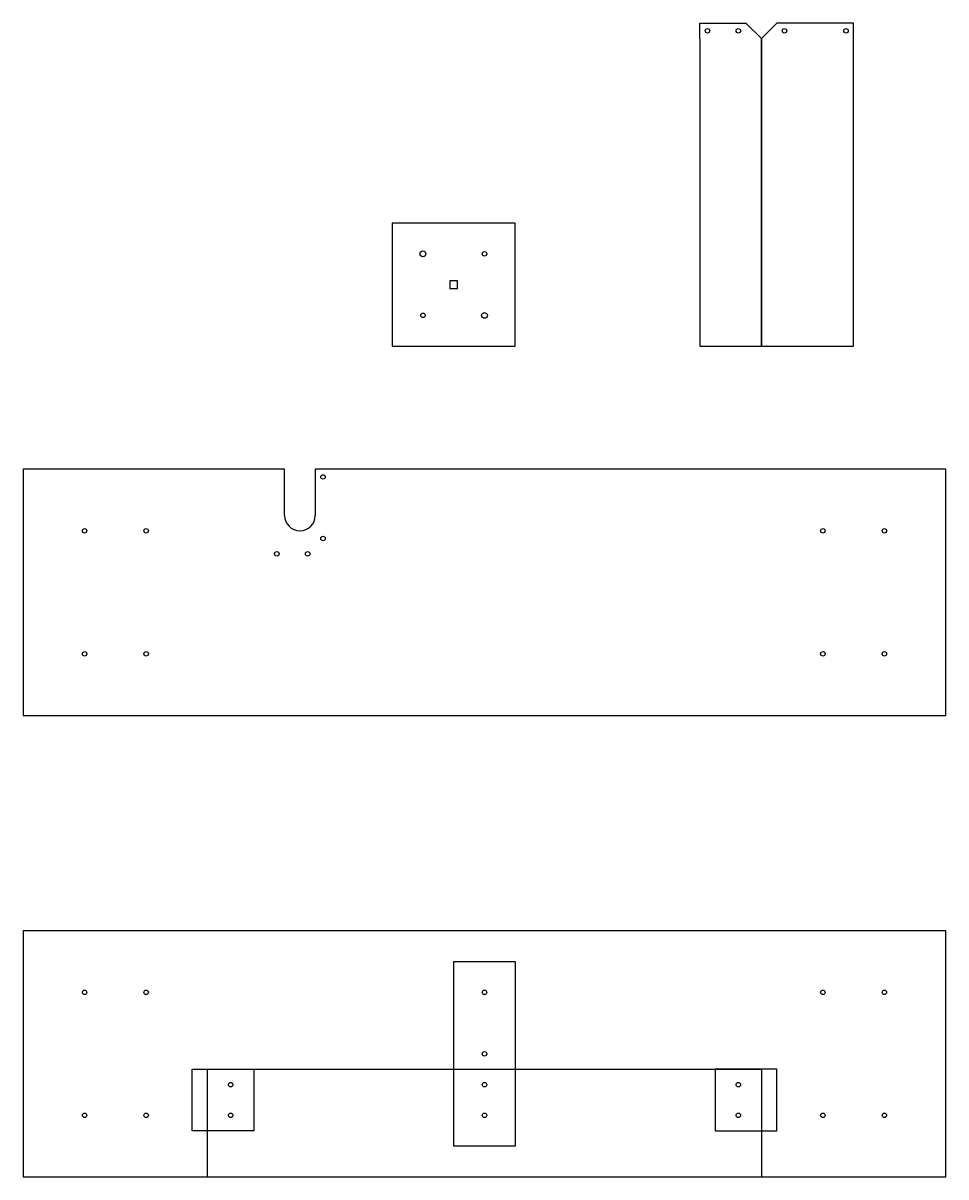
# Model space of a CAD drawing. Header units: inches. Extents: x 2 to 32, y -15 to 22.5.
import ezdxf

# ---------------------------------------------------------------- set-up
doc = ezdxf.new("R2010")
doc.units = ezdxf.units.IN
doc.header["$MEASUREMENT"] = 0

msp = doc.modelspace()

# ---------------------------------------------------------------- linework, layer by layer
for p, q in [((24, 22), (24, 22.5)), ((24, 22.5), (25.5, 22.5)), ((25.5, 22.5), (26, 22)), ((26.5, 22.5), (26, 22)), ((29, 22.5), (26.5, 22.5)), ((29, 22), (29, 22.5)), ((10.5, 6.5), (10.5, 8)), ((11.5, 8), (11.5, 6.5)), ((11, 6), (11, 6)), ((8, -15), (8, -11.5)), ((8, -11.5), (26, -11.5)), ((26, -11.5), (26, -15))]:
    msp.add_line(p, q)
for points in [[(24, 22), (24, 12), (26, 12), (26, 22)], [(26, 22), (26, 12), (29, 12), (29, 22)], [(10.5, 8), (2, 8), (2, 0), (32, 0), (32, 8), (11.5, 8)]]:
    msp.add_lwpolyline(points)
for points in [[(14, 12), (18, 12), (18, 16), (14, 16)], [(15.875, 13.875), (16.125, 13.875), (16.125, 14.125), (15.875, 14.125)], [(2, -15), (32, -15), (32, -7), (2, -7)], [(16, -8), (18, -8), (18, -14), (16, -14)], [(7.5, -11.5), (9.5, -11.5), (9.5, -13.5), (7.5, -13.5)], [(26.5, -11.5), (24.5, -11.5), (24.5, -13.5), (26.5, -13.5)]]:
    msp.add_lwpolyline(points, close=True)
for centre, radius in [((24.25, 22.25), 0.073), ((25.25, 22.25), 0.073), ((26.75, 22.25), 0.073), ((28.75, 22.25), 0.073), ((15, 15), 0.0938), ((17, 15), 0.073), ((15, 13), 0.073), ((17, 13), 0.0938), ((11.75, 7.75), 0.073), ((4, 6), 0.073), ((6, 6), 0.073), ((28, 6), 0.073), ((30, 6), 0.073), ((11.75, 5.75), 0.073), ((10.25, 5.25), 0.073), ((11.25, 5.25), 0.073), ((4, 2), 0.073), ((6, 2), 0.073), ((28, 2), 0.073), ((30, 2), 0.073), ((4, -9), 0.073), ((6, -9), 0.073), ((17, -9), 0.073), ((28, -9), 0.073), ((30, -9), 0.073), ((17, -11), 0.073), ((8.75, -12), 0.073), ((17, -12), 0.073), ((25.25, -12), 0.073), ((4, -13), 0.073), ((6, -13), 0.073), ((8.75, -13), 0.073), ((17, -13), 0.073), ((25.25, -13), 0.073), ((28, -13), 0.073), ((30, -13), 0.073)]:
    msp.add_circle(centre, radius)
for start, end in [(180, 270), (270, 0)]:
    msp.add_arc((11, 6.5), 0.5, start, end)

doc.saveas('drawing.dxf')
